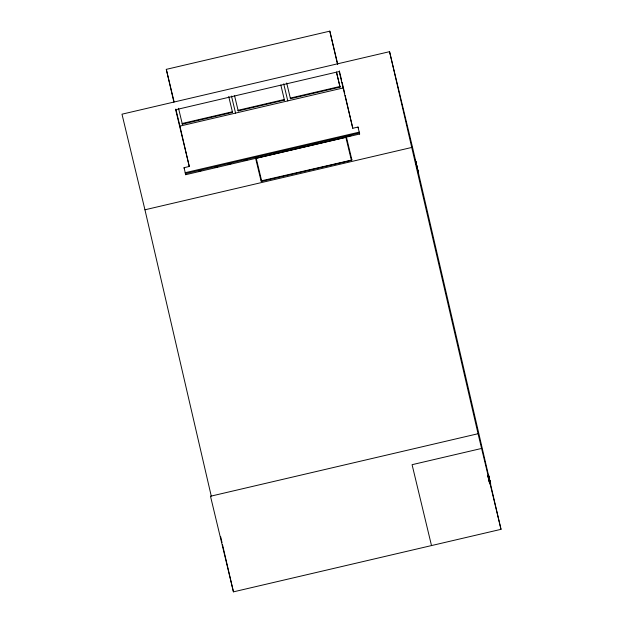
<?xml version="1.0" encoding="UTF-8"?>
<svg xmlns="http://www.w3.org/2000/svg" width="623" height="623" viewBox="0 0 623 623"><rect width="100%" height="100%" fill="white"/><g stroke="black" fill="none" stroke-linecap="round" stroke-linejoin="round"><path stroke-width="0.93" d="M255.477 157.689L261.13 181.246L261.753 181.332L351.403 160.384L351.847 159.69M488.962 478.425L489.024 478.394A2.624 0.709 -13.2 0 1 489.343 478.308L488.564 475.092A2.624 2.531 -12.5 0 0 488.261 475.209L489.024 478.394M173.918 102.219L166.302 69.355L329.816 31.15L337.759 64.247M501.009 529.332L478.051 433.725L210.488 496.243L233.446 591.85L501.009 529.332L412.512 147.277L389.554 51.67L121.991 114.188L144.949 209.795L211.267 496.103M339.924 86.488L290.31 98.076L290.458 98.707L340.065 87.119L336.521 72.33M238.212 110.925L284.446 100.124L284.298 99.493L238.064 110.294L238.212 110.925L234.583 95.825M182.329 124.125L232.527 112.397L232.387 111.766L182.181 123.494L182.329 124.125L178.521 108.277M175.842 109.072L179.93 126.095L343.437 87.89L344.745 93.52M359.479 133.33L359.642 134.023L185.693 174.705L184.058 167.688L189.283 166.473L179.93 126.095M189.283 166.473L175.655 109.734L339.169 71.528L352.789 128.268L358.015 127.045L358.202 127.832M358.015 127.045L359.191 132.131L185.218 172.696L185.693 174.705M185.436 173.638L359.393 132.995L359.65 134.062M198.823 171.146L201.657 170.476M214.896 167.385L217.731 166.723M228.127 164.293L230.969 163.631M244.2 160.539L247.035 159.877M273.513 153.694L276.347 153.032M283.909 151.264L287.694 150.377M302.817 146.841L305.652 146.179M313.213 144.411L316.998 143.531M332.121 139.996L334.964 139.334M348.195 136.242L351.029 135.58M144.949 209.795L412.512 147.277M481.587 448.451L412.083 464.688L431.505 545.577M489.242 480.668L489.546 483.004A4.735 4.556 -12.5 0 0 489.818 483.541L489.865 483.619A1.846 1.776 -12.5 0 0 490.137 483.954L490.34 484.087A2.624 2.531 -12.5 0 0 490.675 484.055L488.564 475.092M488.307 476.657L489.514 482.825L490.176 482.677L488.744 476.548L489.265 478.744M418.072 171.722L418.516 173.583L415.37 160.142L416.242 163.857M416.491 164.885L416.553 165.173M417.324 168.522L418.119 171.925L417.823 170.609M417.644 169.869L418.516 173.583M490.675 484.055L489.896 480.839A2.624 0.709 -13.2 0 1 489.577 480.901L490.34 484.087L489.849 481.953M490.176 482.677L489.647 480.473L489 480.73A4.735 1.285 -13.2 0 0 489.164 480.808L489.195 480.824A1.846 0.498 -13.2 0 0 489.405 480.886M488.331 476.751L488.814 478.752M489.219 480.582L489.74 482.77M489.678 481.244L488.136 475.419A1.846 1.776 -12.5 0 0 488.043 475.84L488.035 475.933A4.735 4.556 -12.5 0 0 488.027 476.533L488.596 478.892M359.191 132.131L359.416 133.057M339.348 70.866L341.622 80.32M342.074 82.213L343.437 87.89M336.443 72.019L340.065 87.119M346.271 136.468L351.925 160.033L261.053 180.904M351.403 160.384L345.882 137.379L256.232 158.328L261.753 181.332M286.689 82.984L290.458 98.707M283.706 83.864L287.795 100.887M280.825 85.016L284.446 100.124M231.483 96.067L235.572 113.09M228.727 96.549L232.527 112.397M166.302 69.355L174.027 101.502M184.058 167.688L184.244 168.475M359.378 132.94L359.214 132.216M416.662 165.663L417.223 168.046M417.714 170.18L417.612 169.791M415.37 160.142L415.814 162.035M417.363 168.662L416.452 164.791M417.348 168.623L417.69 170.087M416.071 163.133L415.79 161.91L416.273 163.942M416.662 165.609L417.223 168.109M488.035 476.564L489.538 482.973M389.554 51.67L478.051 433.725M345.173 95.397L352.789 128.268M329.816 31.15L337.425 64.013M220.706 536.862L222.022 542.555M222.466 544.447L233.446 591.85M488.588 478.853A4.735 1.285 -13.2 0 1 488.689 478.666L488.712 478.635A1.846 0.498 -13.2 0 1 488.876 478.487M416.538 165.087L416.195 163.639L416.538 165.079"/></g></svg>
